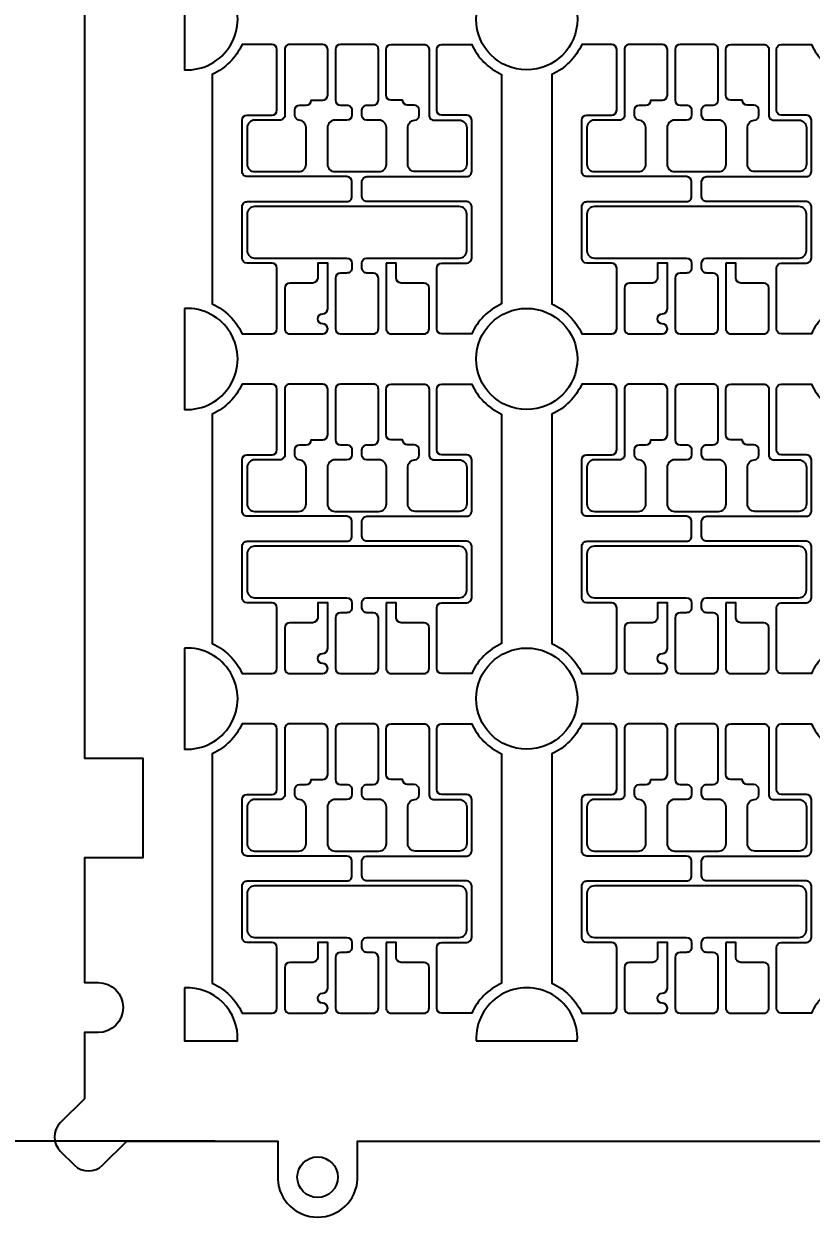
# Model space of a CAD drawing. Header units: inches. Extents: x -192 to 114, y -86 to 120.
# Drawn here: x -84.4 to -5.5, y -86 to 33.6 of the extents above; entities that cross this region are included whole.
import ezdxf

# ---------------------------------------------------------------- set-up
doc = ezdxf.new("R2010")
doc.units = ezdxf.units.IN
doc.header["$MEASUREMENT"] = 0
doc.header["$PDSIZE"] = -5
for name, color, linetype in [('dim', 3, 'Continuous'), ('feature', 4, 'Continuous'), ('non_feature', 7, 'Continuous')]:
    doc.layers.add(name, color=color, linetype=linetype)
doc.styles.get("Standard").update_dxf_attribs({"font": 'arial.ttf'})
doc.dimstyles.get("Standard").update_dxf_attribs({"dimscale": 100, "dimtxt": 0.18, "dimasz": 0.18, "dimexe": 0.18, "dimexo": 0.0625, "dimgap": 0.09, "dimtad": 0, "dimtih": 1, "dimtoh": 1, "dimdec": 4, "dimzin": 0, "dimdsep": 46, "dimtxsty": 'Standard', "dimcen": -0.09, "dimadec": 0, "dimazin": 0, "dimtfac": 1, "dimtdec": 4, "dimtofl": 0, "dimtmove": 0, "dimatfit": 3, "dimfxl": 1, "dimtolj": 1, "dimtzin": 0, "dimarcsym": 0})

# ---------------------------------------------------------------- blocks, each defined once
blk = doc.blocks.new('*D4')
at = {"layer": 'Defpoints', "color": 0}
for p in [(-67.5, 78.37), (-140.87, -78.38), (-59, -78.38)]:
    blk.add_point(p, dxfattribs=at)
at = {"layer": 'dim', "color": 0, "lineweight": -2}
for p, q in [((-73.75, 78.37), (-158.87, 78.37)), ((-140.87, 60.37), (-140.87, 18.19)), ((-140.87, -60.38), (-140.87, -18.19)), ((-65.25, -78.38), (-158.87, -78.38))]:
    blk.add_line(p, q, dxfattribs=at)
at = {"layer": 'dim', "color": 0}
for points in [[(-137.87, 60.37), (-143.87, 60.37), (-140.87, 78.37)], [(-143.87, -60.38), (-137.87, -60.38), (-140.87, -78.38)]]:
    blk.add_solid(points, dxfattribs=at)
at = {"layer": 'dim', "color": 0, "insert": (-140.87, 0), "char_height": 18, "attachment_point": 5}
blk.add_mtext('\\A1;156.7500', dxfattribs=at)

msp = doc.modelspace()

# ---------------------------------------------------------------- linework, layer by layer
at = {"layer": 'feature', "linetype": 'Continuous', "lineweight": 25}
for points in [[(-59.07, 3.02), (-59.07, 9.10886, 0.414213562), (-59.57, 9.60886), (-62.06, 9.60886, -0.414211674), (-62.56, 10.10885), (-62.56003, 15.26996, -0.41421545), (-62.06003, 15.76997), (-52.06003, 15.76997, 0.414213692), (-51.56003, 16.26997), (-51.56003, 17.77003, 0.414213433), (-52.06003, 18.27003), (-62.06003, 18.27003, -0.414214985), (-62.56003, 18.77004), (-62.56, 23.93115, -0.41421214), (-62.06, 24.43114), (-59.57, 24.43114, 0.414213562), (-59.07, 24.93114), (-59.07, 31.02, 0.414213562), (-59.57, 31.52), (-62.55891, 31.52, -0.180528206), (-65.56001, 28.51891), (-65.56001, 5.52109, -0.180528227), (-62.55891, 2.52), (-59.57, 2.52, 0.414213562)], [(-54.49, 31.52), (-57.79, 31.52, 0.41421372), (-58.29, 31.02), (-58.29, 24.43114, -0.41421372), (-58.79, 23.93114), (-61.31, 23.93114, 0.414213562), (-62.06, 23.18114), (-62.06, 19.52, 0.414213562), (-61.31, 18.77), (-56.90047, 18.77, 0.414213562), (-56.15047, 19.52), (-56.15047, 23.18114, 0.388525754), (-56.83419, 23.92821, -0.388525754), (-57.29, 24.42625), (-57.29, 24.93114, -0.414213562), (-56.79, 25.43114), (-56.14, 25.43114, 0.414213562), (-55.64, 25.93114), (-54.49, 25.93114, 0.414213562), (-53.99, 26.43114), (-53.99, 31.02, 0.414213562)], [(-48.85523, 23.93114), (-50.06, 23.93114, -0.414213562), (-50.56, 24.43114), (-50.56, 24.93114, -0.414213751), (-50.06, 25.43114), (-49.41, 25.43114, 0.414213464), (-48.91, 25.93114), (-48.91, 31.02, 0.414213906), (-49.41, 31.52), (-52.71, 31.52, 0.414213562), (-53.21, 31.02), (-53.21, 25.93114, 0.414213562), (-52.71, 25.43114), (-52.06, 25.43114, -0.414213983), (-51.56, 24.93114), (-51.56, 24.43114, -0.414213562), (-52.06, 23.93114), (-53.26477, 23.93114, 0.414213562), (-54.01477, 23.18114), (-54.01477, 19.52, 0.414213562), (-53.26477, 18.77), (-48.85523, 18.77, 0.414213562), (-48.10523, 19.52), (-48.10523, 23.18114, 0.414213562)], [(-43.05, 3.02), (-43.05, 9.10886, -0.414213562), (-42.55, 9.60886), (-40.06, 9.60886, 0.414211674), (-39.56, 10.10885), (-39.55997, 15.26996, 0.41421545), (-40.05997, 15.76997), (-50.05997, 15.76997, -0.414213692), (-50.55997, 16.26997), (-50.55997, 17.77003, -0.414213433), (-50.05997, 18.27003), (-40.05997, 18.27003, 0.414214985), (-39.55997, 18.77004), (-39.56, 23.93115, 0.41421214), (-40.06, 24.43114), (-42.55, 24.43114, -0.414213562), (-43.05, 24.93114), (-43.05, 31.02, -0.414213562), (-42.55, 31.52), (-39.56109, 31.52, 0.180528206), (-36.55999, 28.51891), (-36.55999, 5.52109, 0.180528227), (-39.56109, 2.52), (-42.55, 2.52, -0.414213562)], [(-47.63, 31.52), (-44.33, 31.52, -0.41421372), (-43.83, 31.02), (-43.83, 24.43114, 0.41421372), (-43.33, 23.93114), (-40.81, 23.93114, -0.414213562), (-40.06, 23.18114), (-40.06, 19.52, -0.414213562), (-40.81, 18.77), (-45.21953, 18.77, -0.414213562), (-45.96953, 19.52), (-45.96953, 23.18114, -0.388525754), (-45.28581, 23.92821, 0.388525754), (-44.83, 24.42625), (-44.83, 24.93114, 0.414213562), (-45.33, 25.43114), (-45.98, 25.43114, -0.414213562), (-46.48, 25.93114), (-47.63, 25.93114, -0.414213562), (-48.13, 26.43114), (-48.13, 31.02, -0.414213562)], [(-25.03, 3.02), (-25.03, 9.10886, 0.414213562), (-25.53, 9.60886), (-28.02, 9.60886, -0.414211674), (-28.52, 10.10885), (-28.52003, 15.26996, -0.41421545), (-28.02003, 15.76997), (-18.02003, 15.76997, 0.414213692), (-17.52003, 16.26997), (-17.52003, 17.77003, 0.414213433), (-18.02003, 18.27003), (-28.02003, 18.27003, -0.414214985), (-28.52003, 18.77004), (-28.52, 23.93115, -0.41421214), (-28.02, 24.43114), (-25.53, 24.43114, 0.414213562), (-25.03, 24.93114), (-25.03, 31.02, 0.414213562), (-25.53, 31.52), (-28.51891, 31.52, -0.180528206), (-31.52001, 28.51891), (-31.52001, 5.52109, -0.180528227), (-28.51891, 2.52), (-25.53, 2.52, 0.414213562)], [(-20.45, 31.52), (-23.75, 31.52, 0.41421372), (-24.25, 31.02), (-24.25, 24.43114, -0.41421372), (-24.75, 23.93114), (-27.27, 23.93114, 0.414213562), (-28.02, 23.18114), (-28.02, 19.52, 0.414213562), (-27.27, 18.77), (-22.86047, 18.77, 0.414213562), (-22.11047, 19.52), (-22.11047, 23.18114, 0.388525754), (-22.79419, 23.92821, -0.388525754), (-23.25, 24.42625), (-23.25, 24.93114, -0.414213562), (-22.75, 25.43114), (-22.1, 25.43114, 0.414213562), (-21.6, 25.93114), (-20.45, 25.93114, 0.414213562), (-19.95, 26.43114), (-19.95, 31.02, 0.414213562)], [(-14.81523, 23.93114), (-16.02, 23.93114, -0.414213562), (-16.52, 24.43114), (-16.52, 24.93114, -0.414213751), (-16.02, 25.43114), (-15.37, 25.43114, 0.414213464), (-14.87, 25.93114), (-14.87, 31.02, 0.414213906), (-15.37, 31.52), (-18.67, 31.52, 0.414213562), (-19.17, 31.02), (-19.17, 25.93114, 0.414213562), (-18.67, 25.43114), (-18.02, 25.43114, -0.414213983), (-17.52, 24.93114), (-17.52, 24.43114, -0.414213562), (-18.02, 23.93114), (-19.22477, 23.93114, 0.414213562), (-19.97477, 23.18114), (-19.97477, 19.52, 0.414213562), (-19.22477, 18.77), (-14.81523, 18.77, 0.414213562), (-14.06523, 19.52), (-14.06523, 23.18114, 0.414213562)], [(-9.01, 3.02), (-9.01, 9.10886, -0.414213562), (-8.51, 9.60886), (-6.02, 9.60886, 0.414211674), (-5.52, 10.10885), (-5.51997, 15.26996, 0.41421545), (-6.01997, 15.76997), (-16.01997, 15.76997, -0.414213692), (-16.51997, 16.26997), (-16.51997, 17.77003, -0.414213433), (-16.01997, 18.27003), (-6.01997, 18.27003, 0.414214985), (-5.51997, 18.77004), (-5.52, 23.93115, 0.41421214), (-6.02, 24.43114), (-8.51, 24.43114, -0.414213562), (-9.01, 24.93114), (-9.01, 31.02, -0.414213562), (-8.51, 31.52), (-5.52109, 31.52, 0.180528206), (-2.51999, 28.51891), (-2.51999, 5.52109, 0.180528227), (-5.52109, 2.52), (-8.51, 2.52, -0.414213562)], [(-13.59, 31.52), (-10.29, 31.52, -0.41421372), (-9.79, 31.02), (-9.79, 24.43114, 0.41421372), (-9.29, 23.93114), (-6.77, 23.93114, -0.414213562), (-6.02, 23.18114), (-6.02, 19.52, -0.414213562), (-6.77, 18.77), (-11.17953, 18.77, -0.414213562), (-11.92953, 19.52), (-11.92953, 23.18114, -0.388525754), (-11.24581, 23.92821, 0.388525754), (-10.79, 24.42625), (-10.79, 24.93114, 0.414213562), (-11.29, 25.43114), (-11.94, 25.43114, -0.414213562), (-12.44, 25.93114), (-13.59, 25.93114, -0.414213562), (-14.09, 26.43114), (-14.09, 31.02, -0.414213562)], [(-40.06, 10.85886), (-40.06, 14.52, 0.414213562), (-40.81, 15.27), (-61.31, 15.27, 0.414213562), (-62.06, 14.52), (-62.06, 10.85886, 0.414213562), (-61.31, 10.10886), (-52.06, 10.10886, -0.414213562), (-51.56, 9.60886), (-51.56, 9.10886, -0.414213983), (-52.06, 8.60886), (-52.71, 8.60886, 0.414213562), (-53.21, 8.10886), (-53.21, 3.02, 0.414213562), (-52.71, 2.52), (-49.41, 2.52, 0.414213906), (-48.91, 3.02), (-48.91, 8.10886, 0.414213464), (-49.41, 8.60886), (-50.06, 8.60886, -0.414213751), (-50.56, 9.10886), (-50.56, 9.60886, -0.414213562), (-50.06, 10.10886), (-40.81, 10.10886, 0.414213562)], [(-6.02, 10.85886), (-6.02, 14.52, 0.414213562), (-6.77, 15.27), (-27.27, 15.27, 0.414213562), (-28.02, 14.52), (-28.02, 10.85886, 0.414213562), (-27.27, 10.10886), (-18.02, 10.10886, -0.414213562), (-17.52, 9.60886), (-17.52, 9.10886, -0.414213983), (-18.02, 8.60886), (-18.67, 8.60886, 0.414213562), (-19.17, 8.10886), (-19.17, 3.02, 0.414213562), (-18.67, 2.52), (-15.37, 2.52, 0.414213906), (-14.87, 3.02), (-14.87, 8.10886, 0.414213464), (-15.37, 8.60886), (-16.02, 8.60886, -0.414213751), (-16.52, 9.10886), (-16.52, 9.60886, -0.414213562), (-16.02, 10.10886), (-6.77, 10.10886, 0.414213562)], [(-58.29, 7.10886), (-58.29, 3.02, 0.414213661), (-57.79, 2.52), (-54.49, 2.52, 1), (-54.49, 3.52, -1), (-54.49, 4.52, 0.414213562), (-53.99, 5.02), (-53.99, 9.60886), (-54.99, 9.60886), (-54.99, 8.10886, -0.414213562), (-55.49, 7.60886), (-57.79, 7.60886, 0.414213295)], [(-48.13, 9.60886), (-48.13, 3.02, 0.414213599), (-47.63, 2.52), (-44.33, 2.52, 0.414213793), (-43.83, 3.02), (-43.83, 7.10886, 0.414213295), (-44.33, 7.60886), (-46.63, 7.60886, -0.414213562), (-47.13, 8.10886), (-47.13, 9.60886)], [(-24.25, 7.10886), (-24.25, 3.02, 0.414213661), (-23.75, 2.52), (-20.45, 2.52, 1), (-20.45, 3.52, -1), (-20.45, 4.52, 0.414213562), (-19.95, 5.02), (-19.95, 9.60886), (-20.95, 9.60886), (-20.95, 8.10886, -0.414213562), (-21.45, 7.60886), (-23.75, 7.60886, 0.414213295)], [(-14.09, 9.60886), (-14.09, 3.02, 0.414213599), (-13.59, 2.52), (-10.29, 2.52, 0.414213793), (-9.79, 3.02), (-9.79, 7.10886, 0.414213295), (-10.29, 7.60886), (-12.59, 7.60886, -0.414213562), (-13.09, 8.10886), (-13.09, 9.60886)], [(-59.07, -31.02), (-59.07, -24.93114, 0.414213562), (-59.57, -24.43114), (-62.06, -24.43114, -0.414211674), (-62.56, -23.93115), (-62.56003, -18.77004, -0.41421545), (-62.06003, -18.27003), (-52.06003, -18.27003, 0.414213692), (-51.56003, -17.77003), (-51.56003, -16.26997, 0.414213433), (-52.06003, -15.76997), (-62.06003, -15.76997, -0.414214985), (-62.56003, -15.26996), (-62.56, -10.10885, -0.41421214), (-62.06, -9.60886), (-59.57, -9.60886, 0.414213562), (-59.07, -9.10886), (-59.07, -3.02, 0.414213562), (-59.57, -2.52), (-62.55891, -2.52, -0.180528206), (-65.56001, -5.52109), (-65.56001, -28.51891, -0.180528227), (-62.55891, -31.52), (-59.57, -31.52, 0.414213562)], [(-54.49, -2.52), (-57.79, -2.52, 0.41421372), (-58.29, -3.02), (-58.29, -9.60886, -0.41421372), (-58.79, -10.10886), (-61.31, -10.10886, 0.414213562), (-62.06, -10.85886), (-62.06, -14.52, 0.414213562), (-61.31, -15.27), (-56.90047, -15.27, 0.414213562), (-56.15047, -14.52), (-56.15047, -10.85886, 0.388525754), (-56.83419, -10.11179, -0.388525754), (-57.29, -9.61375), (-57.29, -9.10886, -0.414213562), (-56.79, -8.60886), (-56.14, -8.60886, 0.414213562), (-55.64, -8.10886), (-54.49, -8.10886, 0.414213562), (-53.99, -7.60886), (-53.99, -3.02, 0.414213562)], [(-48.85523, -10.10886), (-50.06, -10.10886, -0.414213562), (-50.56, -9.60886), (-50.56, -9.10886, -0.414213751), (-50.06, -8.60886), (-49.41, -8.60886, 0.414213464), (-48.91, -8.10886), (-48.91, -3.02, 0.414213906), (-49.41, -2.52), (-52.71, -2.52, 0.414213562), (-53.21, -3.02), (-53.21, -8.10886, 0.414213562), (-52.71, -8.60886), (-52.06, -8.60886, -0.414213983), (-51.56, -9.10886), (-51.56, -9.60886, -0.414213562), (-52.06, -10.10886), (-53.26477, -10.10886, 0.414213562), (-54.01477, -10.85886), (-54.01477, -14.52, 0.414213562), (-53.26477, -15.27), (-48.85523, -15.27, 0.414213562), (-48.10523, -14.52), (-48.10523, -10.85886, 0.414213562)], [(-43.05, -31.02), (-43.05, -24.93114, -0.414213562), (-42.55, -24.43114), (-40.06, -24.43114, 0.414211674), (-39.56, -23.93115), (-39.55997, -18.77004, 0.41421545), (-40.05997, -18.27003), (-50.05997, -18.27003, -0.414213692), (-50.55997, -17.77003), (-50.55997, -16.26997, -0.414213433), (-50.05997, -15.76997), (-40.05997, -15.76997, 0.414214985), (-39.55997, -15.26996), (-39.56, -10.10885, 0.41421214), (-40.06, -9.60886), (-42.55, -9.60886, -0.414213562), (-43.05, -9.10886), (-43.05, -3.02, -0.414213562), (-42.55, -2.52), (-39.56109, -2.52, 0.180528206), (-36.55999, -5.52109), (-36.55999, -28.51891, 0.180528227), (-39.56109, -31.52), (-42.55, -31.52, -0.414213562)], [(-47.63, -2.52), (-44.33, -2.52, -0.41421372), (-43.83, -3.02), (-43.83, -9.60886, 0.41421372), (-43.33, -10.10886), (-40.81, -10.10886, -0.414213562), (-40.06, -10.85886), (-40.06, -14.52, -0.414213562), (-40.81, -15.27), (-45.21953, -15.27, -0.414213562), (-45.96953, -14.52), (-45.96953, -10.85886, -0.388525754), (-45.28581, -10.11179, 0.388525754), (-44.83, -9.61375), (-44.83, -9.10886, 0.414213562), (-45.33, -8.60886), (-45.98, -8.60886, -0.414213562), (-46.48, -8.10886), (-47.63, -8.10886, -0.414213562), (-48.13, -7.60886), (-48.13, -3.02, -0.414213562)], [(-25.03, -31.02), (-25.03, -24.93114, 0.414213562), (-25.53, -24.43114), (-28.02, -24.43114, -0.414211674), (-28.52, -23.93115), (-28.52003, -18.77004, -0.41421545), (-28.02003, -18.27003), (-18.02003, -18.27003, 0.414213692), (-17.52003, -17.77003), (-17.52003, -16.26997, 0.414213433), (-18.02003, -15.76997), (-28.02003, -15.76997, -0.414214985), (-28.52003, -15.26996), (-28.52, -10.10885, -0.41421214), (-28.02, -9.60886), (-25.53, -9.60886, 0.414213562), (-25.03, -9.10886), (-25.03, -3.02, 0.414213562), (-25.53, -2.52), (-28.51891, -2.52, -0.180528206), (-31.52001, -5.52109), (-31.52001, -28.51891, -0.180528227), (-28.51891, -31.52), (-25.53, -31.52, 0.414213562)], [(-20.45, -2.52), (-23.75, -2.52, 0.41421372), (-24.25, -3.02), (-24.25, -9.60886, -0.41421372), (-24.75, -10.10886), (-27.27, -10.10886, 0.414213562), (-28.02, -10.85886), (-28.02, -14.52, 0.414213562), (-27.27, -15.27), (-22.86047, -15.27, 0.414213562), (-22.11047, -14.52), (-22.11047, -10.85886, 0.388525754), (-22.79419, -10.11179, -0.388525754), (-23.25, -9.61375), (-23.25, -9.10886, -0.414213562), (-22.75, -8.60886), (-22.1, -8.60886, 0.414213562), (-21.6, -8.10886), (-20.45, -8.10886, 0.414213562), (-19.95, -7.60886), (-19.95, -3.02, 0.414213562)], [(-14.81523, -10.10886), (-16.02, -10.10886, -0.414213562), (-16.52, -9.60886), (-16.52, -9.10886, -0.414213751), (-16.02, -8.60886), (-15.37, -8.60886, 0.414213464), (-14.87, -8.10886), (-14.87, -3.02, 0.414213906), (-15.37, -2.52), (-18.67, -2.52, 0.414213562), (-19.17, -3.02), (-19.17, -8.10886, 0.414213562), (-18.67, -8.60886), (-18.02, -8.60886, -0.414213983), (-17.52, -9.10886), (-17.52, -9.60886, -0.414213562), (-18.02, -10.10886), (-19.22477, -10.10886, 0.414213562), (-19.97477, -10.85886), (-19.97477, -14.52, 0.414213562), (-19.22477, -15.27), (-14.81523, -15.27, 0.414213562), (-14.06523, -14.52), (-14.06523, -10.85886, 0.414213562)], [(-9.01, -31.02), (-9.01, -24.93114, -0.414213562), (-8.51, -24.43114), (-6.02, -24.43114, 0.414211674), (-5.52, -23.93115), (-5.51997, -18.77004, 0.41421545), (-6.01997, -18.27003), (-16.01997, -18.27003, -0.414213692), (-16.51997, -17.77003), (-16.51997, -16.26997, -0.414213433), (-16.01997, -15.76997), (-6.01997, -15.76997, 0.414214985), (-5.51997, -15.26996), (-5.52, -10.10885, 0.41421214), (-6.02, -9.60886), (-8.51, -9.60886, -0.414213562), (-9.01, -9.10886), (-9.01, -3.02, -0.414213562), (-8.51, -2.52), (-5.52109, -2.52, 0.180528206), (-2.51999, -5.52109), (-2.51999, -28.51891, 0.180528227), (-5.52109, -31.52), (-8.51, -31.52, -0.414213562)], [(-13.59, -2.52), (-10.29, -2.52, -0.41421372), (-9.79, -3.02), (-9.79, -9.60886, 0.41421372), (-9.29, -10.10886), (-6.77, -10.10886, -0.414213562), (-6.02, -10.85886), (-6.02, -14.52, -0.414213562), (-6.77, -15.27), (-11.17953, -15.27, -0.414213562), (-11.92953, -14.52), (-11.92953, -10.85886, -0.388525754), (-11.24581, -10.11179, 0.388525754), (-10.79, -9.61375), (-10.79, -9.10886, 0.414213562), (-11.29, -8.60886), (-11.94, -8.60886, -0.414213562), (-12.44, -8.10886), (-13.59, -8.10886, -0.414213562), (-14.09, -7.60886), (-14.09, -3.02, -0.414213562)], [(-40.06, -23.18114), (-40.06, -19.52, 0.414213562), (-40.81, -18.77), (-61.31, -18.77, 0.414213562), (-62.06, -19.52), (-62.06, -23.18114, 0.414213562), (-61.31, -23.93114), (-52.06, -23.93114, -0.414213562), (-51.56, -24.43114), (-51.56, -24.93114, -0.414213983), (-52.06, -25.43114), (-52.71, -25.43114, 0.414213562), (-53.21, -25.93114), (-53.21, -31.02, 0.414213562), (-52.71, -31.52), (-49.41, -31.52, 0.414213906), (-48.91, -31.02), (-48.91, -25.93114, 0.414213464), (-49.41, -25.43114), (-50.06, -25.43114, -0.414213751), (-50.56, -24.93114), (-50.56, -24.43114, -0.414213562), (-50.06, -23.93114), (-40.81, -23.93114, 0.414213562)], [(-6.02, -23.18114), (-6.02, -19.52, 0.414213562), (-6.77, -18.77), (-27.27, -18.77, 0.414213562), (-28.02, -19.52), (-28.02, -23.18114, 0.414213562), (-27.27, -23.93114), (-18.02, -23.93114, -0.414213562), (-17.52, -24.43114), (-17.52, -24.93114, -0.414213983), (-18.02, -25.43114), (-18.67, -25.43114, 0.414213562), (-19.17, -25.93114), (-19.17, -31.02, 0.414213562), (-18.67, -31.52), (-15.37, -31.52, 0.414213906), (-14.87, -31.02), (-14.87, -25.93114, 0.414213464), (-15.37, -25.43114), (-16.02, -25.43114, -0.414213751), (-16.52, -24.93114), (-16.52, -24.43114, -0.414213562), (-16.02, -23.93114), (-6.77, -23.93114, 0.414213562)], [(-58.29, -26.93114), (-58.29, -31.02, 0.414213661), (-57.79, -31.52), (-54.49, -31.52, 1), (-54.49, -30.52, -1), (-54.49, -29.52, 0.414213562), (-53.99, -29.02), (-53.99, -24.43114), (-54.99, -24.43114), (-54.99, -25.93114, -0.414213562), (-55.49, -26.43114), (-57.79, -26.43114, 0.414213295)], [(-48.13, -24.43114), (-48.13, -31.02, 0.414213599), (-47.63, -31.52), (-44.33, -31.52, 0.414213793), (-43.83, -31.02), (-43.83, -26.93114, 0.414213295), (-44.33, -26.43114), (-46.63, -26.43114, -0.414213562), (-47.13, -25.93114), (-47.13, -24.43114)], [(-24.25, -26.93114), (-24.25, -31.02, 0.414213661), (-23.75, -31.52), (-20.45, -31.52, 1), (-20.45, -30.52, -1), (-20.45, -29.52, 0.414213562), (-19.95, -29.02), (-19.95, -24.43114), (-20.95, -24.43114), (-20.95, -25.93114, -0.414213562), (-21.45, -26.43114), (-23.75, -26.43114, 0.414213295)], [(-14.09, -24.43114), (-14.09, -31.02, 0.414213599), (-13.59, -31.52), (-10.29, -31.52, 0.414213793), (-9.79, -31.02), (-9.79, -26.93114, 0.414213295), (-10.29, -26.43114), (-12.59, -26.43114, -0.414213562), (-13.09, -25.93114), (-13.09, -24.43114)], [(-59.07, -65.06), (-59.07, -58.97114, 0.414213562), (-59.57, -58.47114), (-62.06, -58.47114, -0.414211674), (-62.56, -57.97115), (-62.56003, -52.81004, -0.41421545), (-62.06003, -52.31003), (-52.06003, -52.31003, 0.414213692), (-51.56003, -51.81003), (-51.56003, -50.30997, 0.414213433), (-52.06003, -49.80997), (-62.06003, -49.80997, -0.414214985), (-62.56003, -49.30996), (-62.56, -44.14885, -0.41421214), (-62.06, -43.64886), (-59.57, -43.64886, 0.414213562), (-59.07, -43.14886), (-59.07, -37.06, 0.414213562), (-59.57, -36.56), (-62.55891, -36.56, -0.180528206), (-65.56001, -39.56109), (-65.56001, -62.55891, -0.180528227), (-62.55891, -65.56), (-59.57, -65.56, 0.414213562)], [(-54.49, -36.56), (-57.79, -36.56, 0.41421372), (-58.29, -37.06), (-58.29, -43.64886, -0.41421372), (-58.79, -44.14886), (-61.31, -44.14886, 0.414213562), (-62.06, -44.89886), (-62.06, -48.56, 0.414213562), (-61.31, -49.31), (-56.90047, -49.31, 0.414213562), (-56.15047, -48.56), (-56.15047, -44.89886, 0.388525754), (-56.83419, -44.15179, -0.388525754), (-57.29, -43.65375), (-57.29, -43.14886, -0.414213562), (-56.79, -42.64886), (-56.14, -42.64886, 0.414213562), (-55.64, -42.14886), (-54.49, -42.14886, 0.414213562), (-53.99, -41.64886), (-53.99, -37.06, 0.414213562)], [(-48.85523, -44.14886), (-50.06, -44.14886, -0.414213562), (-50.56, -43.64886), (-50.56, -43.14886, -0.414213751), (-50.06, -42.64886), (-49.41, -42.64886, 0.414213464), (-48.91, -42.14886), (-48.91, -37.06, 0.414213906), (-49.41, -36.56), (-52.71, -36.56, 0.414213562), (-53.21, -37.06), (-53.21, -42.14886, 0.414213562), (-52.71, -42.64886), (-52.06, -42.64886, -0.414213983), (-51.56, -43.14886), (-51.56, -43.64886, -0.414213562), (-52.06, -44.14886), (-53.26477, -44.14886, 0.414213562), (-54.01477, -44.89886), (-54.01477, -48.56, 0.414213562), (-53.26477, -49.31), (-48.85523, -49.31, 0.414213562), (-48.10523, -48.56), (-48.10523, -44.89886, 0.414213562)], [(-43.05, -65.06), (-43.05, -58.97114, -0.414213562), (-42.55, -58.47114), (-40.06, -58.47114, 0.414211674), (-39.56, -57.97115), (-39.55997, -52.81004, 0.41421545), (-40.05997, -52.31003), (-50.05997, -52.31003, -0.414213692), (-50.55997, -51.81003), (-50.55997, -50.30997, -0.414213433), (-50.05997, -49.80997), (-40.05997, -49.80997, 0.414214985), (-39.55997, -49.30996), (-39.56, -44.14885, 0.41421214), (-40.06, -43.64886), (-42.55, -43.64886, -0.414213562), (-43.05, -43.14886), (-43.05, -37.06, -0.414213562), (-42.55, -36.56), (-39.56109, -36.56, 0.180528206), (-36.55999, -39.56109), (-36.55999, -62.55891, 0.180528227), (-39.56109, -65.56), (-42.55, -65.56, -0.414213562)], [(-47.63, -36.56), (-44.33, -36.56, -0.41421372), (-43.83, -37.06), (-43.83, -43.64886, 0.41421372), (-43.33, -44.14886), (-40.81, -44.14886, -0.414213562), (-40.06, -44.89886), (-40.06, -48.56, -0.414213562), (-40.81, -49.31), (-45.21953, -49.31, -0.414213562), (-45.96953, -48.56), (-45.96953, -44.89886, -0.388525754), (-45.28581, -44.15179, 0.388525754), (-44.83, -43.65375), (-44.83, -43.14886, 0.414213562), (-45.33, -42.64886), (-45.98, -42.64886, -0.414213562), (-46.48, -42.14886), (-47.63, -42.14886, -0.414213562), (-48.13, -41.64886), (-48.13, -37.06, -0.414213562)], [(-25.03, -65.06), (-25.03, -58.97114, 0.414213562), (-25.53, -58.47114), (-28.02, -58.47114, -0.414211674), (-28.52, -57.97115), (-28.52003, -52.81004, -0.41421545), (-28.02003, -52.31003), (-18.02003, -52.31003, 0.414213692), (-17.52003, -51.81003), (-17.52003, -50.30997, 0.414213433), (-18.02003, -49.80997), (-28.02003, -49.80997, -0.414214985), (-28.52003, -49.30996), (-28.52, -44.14885, -0.41421214), (-28.02, -43.64886), (-25.53, -43.64886, 0.414213562), (-25.03, -43.14886), (-25.03, -37.06, 0.414213562), (-25.53, -36.56), (-28.51891, -36.56, -0.180528206), (-31.52001, -39.56109), (-31.52001, -62.55891, -0.180528227), (-28.51891, -65.56), (-25.53, -65.56, 0.414213562)], [(-20.45, -36.56), (-23.75, -36.56, 0.41421372), (-24.25, -37.06), (-24.25, -43.64886, -0.41421372), (-24.75, -44.14886), (-27.27, -44.14886, 0.414213562), (-28.02, -44.89886), (-28.02, -48.56, 0.414213562), (-27.27, -49.31), (-22.86047, -49.31, 0.414213562), (-22.11047, -48.56), (-22.11047, -44.89886, 0.388525754), (-22.79419, -44.15179, -0.388525754), (-23.25, -43.65375), (-23.25, -43.14886, -0.414213562), (-22.75, -42.64886), (-22.1, -42.64886, 0.414213562), (-21.6, -42.14886), (-20.45, -42.14886, 0.414213562), (-19.95, -41.64886), (-19.95, -37.06, 0.414213562)], [(-14.81523, -44.14886), (-16.02, -44.14886, -0.414213562), (-16.52, -43.64886), (-16.52, -43.14886, -0.414213751), (-16.02, -42.64886), (-15.37, -42.64886, 0.414213464), (-14.87, -42.14886), (-14.87, -37.06, 0.414213906), (-15.37, -36.56), (-18.67, -36.56, 0.414213562), (-19.17, -37.06), (-19.17, -42.14886, 0.414213562), (-18.67, -42.64886), (-18.02, -42.64886, -0.414213983), (-17.52, -43.14886), (-17.52, -43.64886, -0.414213562), (-18.02, -44.14886), (-19.22477, -44.14886, 0.414213562), (-19.97477, -44.89886), (-19.97477, -48.56, 0.414213562), (-19.22477, -49.31), (-14.81523, -49.31, 0.414213562), (-14.06523, -48.56), (-14.06523, -44.89886, 0.414213562)], [(-9.01, -65.06), (-9.01, -58.97114, -0.414213562), (-8.51, -58.47114), (-6.02, -58.47114, 0.414211674), (-5.52, -57.97115), (-5.51997, -52.81004, 0.41421545), (-6.01997, -52.31003), (-16.01997, -52.31003, -0.414213692), (-16.51997, -51.81003), (-16.51997, -50.30997, -0.414213433), (-16.01997, -49.80997), (-6.01997, -49.80997, 0.414214985), (-5.51997, -49.30996), (-5.52, -44.14885, 0.41421214), (-6.02, -43.64886), (-8.51, -43.64886, -0.414213562), (-9.01, -43.14886), (-9.01, -37.06, -0.414213562), (-8.51, -36.56), (-5.52109, -36.56, 0.180528206), (-2.51999, -39.56109), (-2.51999, -62.55891, 0.180528227), (-5.52109, -65.56), (-8.51, -65.56, -0.414213562)], [(-13.59, -36.56), (-10.29, -36.56, -0.41421372), (-9.79, -37.06), (-9.79, -43.64886, 0.41421372), (-9.29, -44.14886), (-6.77, -44.14886, -0.414213562), (-6.02, -44.89886), (-6.02, -48.56, -0.414213562), (-6.77, -49.31), (-11.17953, -49.31, -0.414213562), (-11.92953, -48.56), (-11.92953, -44.89886, -0.388525754), (-11.24581, -44.15179, 0.388525754), (-10.79, -43.65375), (-10.79, -43.14886, 0.414213562), (-11.29, -42.64886), (-11.94, -42.64886, -0.414213562), (-12.44, -42.14886), (-13.59, -42.14886, -0.414213562), (-14.09, -41.64886), (-14.09, -37.06, -0.414213562)], [(-40.06, -57.22114), (-40.06, -53.56, 0.414213562), (-40.81, -52.81), (-61.31, -52.81, 0.414213562), (-62.06, -53.56), (-62.06, -57.22114, 0.414213562), (-61.31, -57.97114), (-52.06, -57.97114, -0.414213562), (-51.56, -58.47114), (-51.56, -58.97114, -0.414213983), (-52.06, -59.47114), (-52.71, -59.47114, 0.414213562), (-53.21, -59.97114), (-53.21, -65.06, 0.414213562), (-52.71, -65.56), (-49.41, -65.56, 0.414213906), (-48.91, -65.06), (-48.91, -59.97114, 0.414213464), (-49.41, -59.47114), (-50.06, -59.47114, -0.414213751), (-50.56, -58.97114), (-50.56, -58.47114, -0.414213562), (-50.06, -57.97114), (-40.81, -57.97114, 0.414213562)], [(-6.02, -57.22114), (-6.02, -53.56, 0.414213562), (-6.77, -52.81), (-27.27, -52.81, 0.414213562), (-28.02, -53.56), (-28.02, -57.22114, 0.414213562), (-27.27, -57.97114), (-18.02, -57.97114, -0.414213562), (-17.52, -58.47114), (-17.52, -58.97114, -0.414213983), (-18.02, -59.47114), (-18.67, -59.47114, 0.414213562), (-19.17, -59.97114), (-19.17, -65.06, 0.414213562), (-18.67, -65.56), (-15.37, -65.56, 0.414213906), (-14.87, -65.06), (-14.87, -59.97114, 0.414213464), (-15.37, -59.47114), (-16.02, -59.47114, -0.414213751), (-16.52, -58.97114), (-16.52, -58.47114, -0.414213562), (-16.02, -57.97114), (-6.77, -57.97114, 0.414213562)], [(-58.29, -60.97114), (-58.29, -65.06, 0.414213661), (-57.79, -65.56), (-54.49, -65.56, 1), (-54.49, -64.56, -1), (-54.49, -63.56, 0.414213562), (-53.99, -63.06), (-53.99, -58.47114), (-54.99, -58.47114), (-54.99, -59.97114, -0.414213562), (-55.49, -60.47114), (-57.79, -60.47114, 0.414213295)], [(-48.13, -58.47114), (-48.13, -65.06, 0.414213599), (-47.63, -65.56), (-44.33, -65.56, 0.414213793), (-43.83, -65.06), (-43.83, -60.97114, 0.414213295), (-44.33, -60.47114), (-46.63, -60.47114, -0.414213562), (-47.13, -59.97114), (-47.13, -58.47114)], [(-24.25, -60.97114), (-24.25, -65.06, 0.414213661), (-23.75, -65.56), (-20.45, -65.56, 1), (-20.45, -64.56, -1), (-20.45, -63.56, 0.414213562), (-19.95, -63.06), (-19.95, -58.47114), (-20.95, -58.47114), (-20.95, -59.97114, -0.414213562), (-21.45, -60.47114), (-23.75, -60.47114, 0.414213295)], [(-14.09, -58.47114), (-14.09, -65.06, 0.414213599), (-13.59, -65.56), (-10.29, -65.56, 0.414213793), (-9.79, -65.06), (-9.79, -60.97114, 0.414213295), (-10.29, -60.47114), (-12.59, -60.47114, -0.414213562), (-13.09, -59.97114), (-13.09, -58.47114)]]:
    msp.add_lwpolyline(points, format="xyb", close=True, dxfattribs=at)
at = {"layer": 'non_feature', "linetype": 'Continuous', "lineweight": 25}
msp.add_lwpolyline([(-78.375, 62.5), (-78.375, -40), (-72.5, -40), (-72.5, -50), (-78.375, -50), (-78.375, -62.5), (-77, -62.5, -1), (-77, -67.5), (-78.375, -67.5), (-78.375, -74.13236), (-80.78695, -76.54431, 0.414213562), (-80.78695, -79.37274), (-79.37274, -80.78695, 0.414213562), (-76.54431, -80.78695), (-74.13236, -78.375), (-59, -78.375), (-59, -82.1875, 0.953125), (-51, -82.1875), (-51, -78.375), (40, -78.375)], format="xyb", dxfattribs=at)
for points in [[(-68.33, 39.10284), (-68.33, 28.97716, 1.050597867)], [(-68.33, 5.06284), (-68.33, -5.06284, 1.050597867)], [(-68.33, -28.97716), (-68.33, -39.10284, 1.050597867)], [(-68.33, -63.01716), (-68.33, -68.33), (-63.01716, -68.33, 0.44342027)], [(-39.10284, -68.33), (-28.97716, -68.33, 1.050597867)]]:
    msp.add_lwpolyline(points, format="xyb", close=True, dxfattribs=at)
for centre, radius in [((-34.04, 34.04), 5.069), ((-34.04, 0), 5.069), ((-34.04, -34.04), 5.069), ((-55, -82), 2.035)]:
    msp.add_circle(centre, radius, dxfattribs=at)

# ---------------------------------------------------------------- dimensions: what is measured, and where the dimension line sits
at = {"layer": 'dim'}
dim = msp.add_linear_dim(base=(-140.87288, -78.375), p1=(-67.5, 78.375), p2=(-59, -78.375), angle=90, dimstyle='Standard', dxfattribs=at)
dim.commit()
dim.dimension.update_dxf_attribs({"geometry": '*D4', "text_midpoint": (-140.87288, 0)})

doc.saveas('drawing.dxf')
